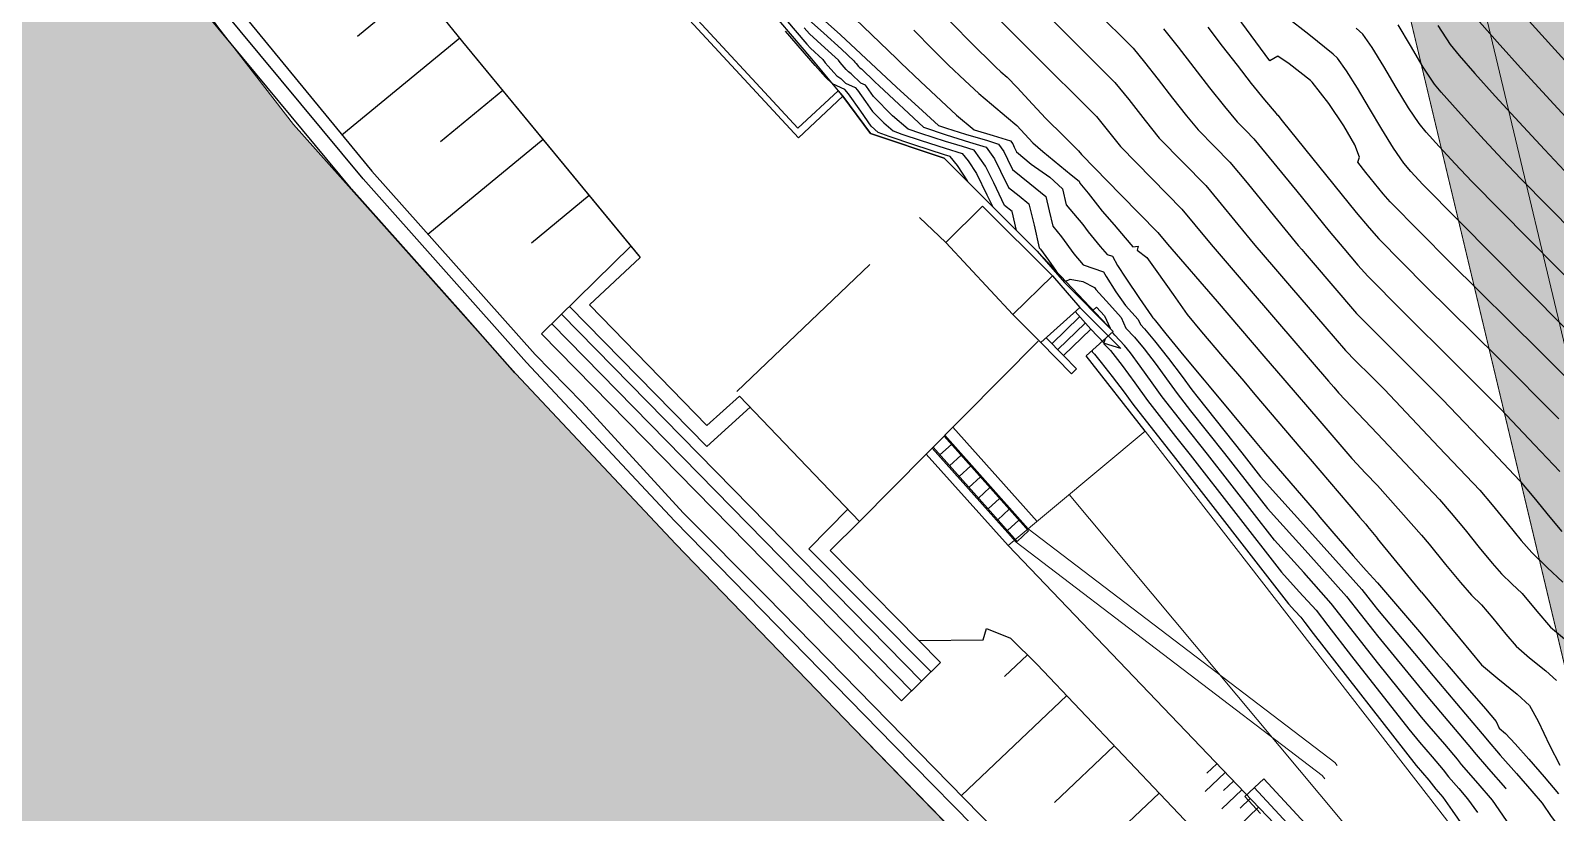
# Model space of a CAD drawing. Extents: x -367 to 63045, y 275 to 109039.
# Drawn here: x 62200.9 to 62264.1, y 108434.1 to 108466.5 of the extents above; entities that cross this region are included whole.
import ezdxf

# ---------------------------------------------------------------- set-up
doc = ezdxf.new("R2010")
doc.units = 0
doc.header["$LTSCALE"] = 25.401856
doc.header["$MEASUREMENT"] = 0
for name, pattern in [('ACAD_ISO04W100', [30, 24, -3, 0, -3]), ('DOT', [0.55, 0.3, -0.25]), ('NASCOSTA', [9.525, 6.35, -3.175]), ('TRATTEGGIATA', [19.05, 12.7, -6.35]), ('TRATTEGGIATA2', [0.375, 0.25, -0.125]), ('TRATTOPUNTO2', [12.7, 6.35, -3.175, 0, -3.175])]:
    doc.linetypes.add(name, pattern=pattern)
for name, color, linetype in [('Bâti', 7, 'Continuous'), ('CANALISATION', 2, 'Continuous'), ('colore lago', 131, 'Continuous'), ('Conduite 1000', 170, 'Continuous'), ('curve livello 5m', 7, 'Continuous'), ('LIN010TR', 2, 'NASCOSTA'), ('LIN018CO', 6, 'Continuous'), ('LIN018TR', 6, 'NASCOSTA'), ('LIN025CO', 7, 'Continuous'), ('pendenze', 2, 'Continuous'), ('Per+Mod Surf', 7, 'Continuous'), ('SCALE', 2, 'Continuous'), ('sezioni', 7, 'Continuous'), ('TalusHautBas', 7, 'Continuous'), ('TRATTCOLO-30', 253, 'Continuous'), ('TRATTCOLO-32', 255, 'Continuous')]:
    doc.layers.add(name, color=color, linetype=linetype)
doc.layers.add('Colori bordi', color=5, linetype='Continuous', plot=False)
doc.layers.add('no_plot', color=5, linetype='Continuous', plot=False)

# ---------------------------------------------------------------- blocks, each defined once
blk = doc.blocks.new('CONTORNO')
at = {"layer": 'Colori bordi', "lineweight": 0, "ltscale": 2, "flags": 128}
blk.add_lwpolyline([(-22.578, 81.44), (16.586, -82.868), (15.866, -82.007), (19.27, -96.287), (18.407, -96.98), (19.153, -100.108)], dxfattribs=at)

msp = doc.modelspace()

# ---------------------------------------------------------------- hatches: boundary and pattern name
at = {"layer": 'colore lago', "linetype": 'Continuous', "lineweight": 0}
msp.add_hatch(color=256, dxfattribs=at).paths.add_polyline_path([(62336.92323, 108293.04813), (62333.90524, 108303.27811), (62333.50124, 108310.92212), (62334.36424, 108318.97013), (62332.61625, 108325.87713), (62326.06826, 108334.70213), (62319.40526, 108340.13313), (62316.61826, 108344.33414), (62312.52126, 108349.63313), (62306.31327, 108355.78014), (62304.17027, 108355.55414), (62302.59827, 108357.25814), (62302.86027, 108361.51714), (62293.86072, 108373.91181), (62285.29071, 108385.71488), (62282.40962, 108385.02816), (62274.51151, 108391.43158), (62273.76615, 108394.55875), (62260.40498, 108410.55144), (62260.52889, 108410.65209), (62260.3153, 108410.90117), (62255.5903, 108416.41117), (62250.33131, 108421.94018), (62241.24231, 108431.17917), (62234.98331, 108437.62619), (62227.60532, 108445.26418), (62220.97633, 108452.32219), (62211.76733, 108462.6542), (62208.62233, 108466.7012), (62197.58734, 108482.1832), (62191.89137, 108491.3199), (62191.43882, 108491.03891), (62186.59769, 108488.03303), (62181.27969, 108484.73108), (62168.59034, 108476.85222), (62174.6282, 108467.19098), (62189.12332, 108443.99721), (62186.69934, 108442.47111), (62188.56332, 108439.28421), (62189.55032, 108437.2682), (62191.19031, 108432.91621), (62192.78731, 108428.64721), (62194.52631, 108424.4992), (62197.2043, 108419.1592), (62200.2003, 108414.07821), (62204.1643, 108407.81121), (62206.6852, 108403.75234), (62207.99329, 108401.6462), (62212.81229, 108394.01118), (62216.40901, 108388.33722), (62217.92529, 108388.60119), (62221.00729, 108386.75419), (62224.21728, 108383.37418), (62224.25628, 108374.64619), (62231.54027, 108364.01618), (62237.33527, 108356.54217), (62246.91026, 108344.37718), (62258.01525, 108328.60216), (62257.89824, 108328.25189), (62266.16024, 108316.11416), (62275.87224, 108302.28214), (62285.89723, 108284.80716), (62293.80836, 108270.24562), (62344.47634, 108270.24559), (62342.63322, 108276.55612), (62338.51123, 108287.84912)])
at = {"layer": 'TRATTCOLO-30', "linetype": 'Continuous', "lineweight": 0}
h = msp.add_hatch(color=256, dxfattribs=at)
h.dxf.hatch_style = 1
h.paths.add_polyline_path([(62258.35528, 108492.25288), (62255.35921, 108491.53876), (62267.86702, 108439.0627), (62270.86309, 108439.77682)])
h.paths.add_polyline_path([(62255.35921, 108491.53876), (62252.36314, 108490.82464), (62264.87095, 108438.34858), (62267.86702, 108439.0627)])
h.paths.add_polyline_path([(62243.4551, 108541.48202), (62240.45903, 108540.7679), (62252.36314, 108490.82464), (62255.35921, 108491.53876)])
h.paths.add_polyline_path([(62246.45117, 108542.19614), (62243.4551, 108541.48202), (62255.35921, 108491.53876), (62258.35528, 108492.25288)])

# ---------------------------------------------------------------- linework, layer by layer
at = {"layer": 'Bâti', "color": 2, "linetype": 'Continuous'}
for p, q in [((62232.68936, 108462.08879), (62216.58988, 108479.49352)), ((62224.91833, 108470.8722), (62232.66514, 108462.49732)), ((62209.09438, 108467.92431), (62215.01226, 108460.71735)), ((62214.15814, 108459.99564), (62208.16627, 108467.20617)), ((62214.64732, 108460.4022), (62208.67333, 108467.59021)), ((62234.32877, 108464.03619), (62232.66514, 108462.49732)), ((62234.52917, 108463.8271), (62232.68936, 108462.08879)), ((62234.32877, 108464.03619), (62234.34229, 108464.04765)), ((62234.52917, 108463.8271), (62234.34229, 108464.04765)), ((62215.01226, 108460.71735), (62221.76958, 108453.11213)), ((62221.41232, 108452.7872), (62214.64732, 108460.4022)), ((62218.78712, 108454.78451), (62214.17179, 108459.97975)), ((62238.78586, 108457.75189), (62240.30858, 108459.2622)), ((62240.30858, 108459.2622), (62243.21387, 108456.37353)), ((62225.74272, 108457.60201), (62226.12232, 108457.14058)), ((62241.56835, 108454.77495), (62238.78586, 108457.75189)), ((62224.02448, 108455.17544), (62226.12232, 108457.14058)), ((62243.21387, 108456.37353), (62241.56835, 108454.77495)), ((62243.21387, 108456.37353), (62244.34072, 108455.06999)), ((62228.88523, 108449.3103), (62223.19915, 108455.10697)), ((62224.02448, 108455.17544), (62228.88749, 108450.17343)), ((62244.34072, 108455.06999), (62246.03943, 108453.36968)), ((62220.93679, 108452.36473), (62218.78713, 108454.78449)), ((62237.37312, 108439.18498), (62222.46313, 108454.38499)), ((62237.78017, 108439.58426), (62222.87017, 108454.78426)), ((62242.72489, 108453.61246), (62241.56835, 108454.77495)), ((62244.80068, 108454.17198), (62244.1477, 108454.89588)), ((62236.9544, 108438.77426), (62222.04441, 108453.97427)), ((62243.67207, 108453.07252), (62242.94907, 108453.81469)), ((62244.80068, 108454.17198), (62245.36297, 108453.57521)), ((62221.76958, 108453.11213), (62223.72932, 108451.1292)), ((62243.99172, 108452.31521), (62242.72489, 108453.61246)), ((62246.03943, 108453.36968), (62245.36297, 108453.57521)), ((62227.55531, 108446.2262), (62221.41232, 108452.7872)), ((62243.67207, 108453.07252), (62244.2057, 108452.52474)), ((62243.99172, 108452.31521), (62244.2057, 108452.52474)), ((62227.60532, 108445.26418), (62220.97633, 108452.32219)), ((62228.88749, 108450.17343), (62230.23649, 108451.39343)), ((62230.23649, 108451.39343), (62235.21649, 108446.19743)), ((62223.72932, 108451.1292), (62227.9061, 108446.55952)), ((62228.88523, 108449.3103), (62230.67858, 108450.93216)), ((62239.07955, 108450.10046), (62242.57024, 108446.20071)), ((62237.98073, 108448.99026), (62241.37309, 108445.20037)), ((62236.63731, 108436.9312), (62227.55531, 108446.2262)), ((62227.9061, 108446.55952), (62231.36631, 108443.0892)), ((62234.73192, 108446.70301), (62233.10749, 108445.06843)), ((62235.21649, 108446.19743), (62233.99549, 108444.99643)), ((62234.98331, 108437.62619), (62227.60532, 108445.26418)), ((62233.10749, 108445.06843), (62238.17794, 108439.97444)), ((62233.99549, 108444.99643), (62238.56334, 108440.35248)), ((62231.36631, 108443.0892), (62248.6373, 108425.44219)), ((62238.56334, 108440.35248), (62236.9544, 108438.77426)), ((62241.24231, 108431.17917), (62234.98331, 108437.62619)), ((62246.4153, 108426.99919), (62236.63731, 108436.9312))]:
    msp.add_line(p, q, dxfattribs=at)
at = {"layer": 'Bâti', "color": 2, "linetype": 'DOT'}
for p, q in [((62230.13026, 108451.58802), (62237.69958, 108458.79852)), ((62237.69958, 108458.79852), (62238.78586, 108457.75189)), ((62242.61076, 108453.66821), (62237.98073, 108448.99026)), ((62237.98073, 108448.99026), (62235.21649, 108446.19743))]:
    msp.add_line(p, q, dxfattribs=at)
at = {"layer": 'CANALISATION', "linetype": 'Continuous', "lineweight": 0}
for p, q in [((62238.54644, 108448.95664), (62239.02188, 108449.39364)), ((62238.22719, 108449.23928), (62241.69931, 108445.34853)), ((62238.94597, 108448.50893), (62239.42141, 108448.94593)), ((62239.34551, 108448.06122), (62239.82095, 108448.49822)), ((62239.74505, 108447.61351), (62240.22049, 108448.05051)), ((62240.14459, 108447.1658), (62240.62003, 108447.6028)), ((62240.54413, 108446.71809), (62241.01957, 108447.15509)), ((62240.94366, 108446.27038), (62241.4191, 108446.70738)), ((62241.3432, 108445.82267), (62241.81864, 108446.25967)), ((62241.74274, 108445.37496), (62242.21818, 108445.81196))]:
    msp.add_line(p, q, dxfattribs=at)
at = {"layer": 'CANALISATION', "linetype": 'Continuous', "lineweight": 0, "flags": 128}
for points in [[(62242.21818, 108445.81196), (62238.71752, 108449.73468)], [(62242.20822, 108445.89822), (62238.75277, 108449.77029)], [(62241.74274, 108445.37496), (62238.26243, 108449.27489)]]:
    msp.add_lwpolyline(points, dxfattribs=at)
at = {"layer": 'Colori bordi', "linetype": 'Continuous', "lineweight": 0, "flags": 128}
msp.add_lwpolyline([(62274.51151, 108391.43158), (62273.76615, 108394.55875), (62260.40498, 108410.55144), (62260.52889, 108410.65209), (62260.3153, 108410.90117), (62255.5903, 108416.41117), (62250.33131, 108421.94018), (62241.24231, 108431.17917), (62234.98331, 108437.62619), (62227.60532, 108445.26418), (62220.97633, 108452.32219), (62211.76733, 108462.6542), (62208.62233, 108466.7012), (62197.58734, 108482.1832)], dxfattribs=at)
at = {"layer": 'Conduite 1000', "linetype": 'TRATTEGGIATA2', "ltscale": 1.5, "elevation": 279.04002, "flags": 128}
msp.add_lwpolyline([(62251.95946, 108435.53684), (62257.4907, 108429.58396), (62263.07437, 108424.05841), (62264.02223, 108422.78383), (62264.81419, 108421.02543), (62266.05072, 108417.42945), (62273.68149, 108396.40989), (62274.80459, 108394.23107), (62275.54754, 108393.3015), (62285.15483, 108381.73258), (62287.02351, 108379.45941), (62288.3225, 108377.94112), (62288.51647, 108377.71842), (62290.86799, 108375.02093), (62291.05237, 108374.80341), (62292.10461, 108373.56749), (62292.17715, 108373.4816), (62295.67762, 108369.23307), (62299.92524, 108364.06733), (62304.18014, 108358.89406), (62309.20658, 108352.82374), (62314.23312, 108346.7533), (62319.36916, 108340.58435), (62324.5069, 108334.41528), (62329.22024, 108328.76836), (62333.93474, 108323.12195), (62354.72119, 108298.35522), (62356.13646, 108296.63077), (62357.41948, 108295.16879), (62358.1715, 108294.23255), (62359.12181, 108293.10567), (62359.46553, 108292.72139), (62364.09006, 108286.93347), (62371.40697, 108278.241), (62371.76234, 108277.14286), (62370.74431, 108276.81342), (62370.45345, 108277.71223), (62363.26266, 108286.25487), (62358.64817, 108292.03023), (62358.31389, 108292.40394), (62357.34529, 108293.55252), (62356.59987, 108294.48054), (62355.32057, 108295.93828), (62353.89782, 108297.67185), (62333.11428, 108322.43512), (62328.39878, 108328.08271), (62323.68507, 108333.73008), (62318.54685, 108339.89972), (62313.40989, 108346.06977), (62308.38244, 108352.14133), (62303.35487, 108358.21301), (62299.09877, 108363.38775), (62294.85182, 108368.55267), (62291.35549, 108372.79617), (62291.28851, 108372.87547), (62290.2369, 108374.11066), (62290.05656, 108374.32342), (62287.70961, 108377.01565), (62287.51254, 108377.24192), (62286.20363, 108378.7718), (62284.32996, 108381.05104), (62274.71796, 108392.62562), (62273.90228, 108393.64619), (62272.69906, 108395.98046), (62265.04183, 108417.07289), (62263.81836, 108420.63092), (62263.09432, 108422.23852), (62262.26413, 108423.35486), (62256.72212, 108428.83919), (62251.1756, 108434.80851)], close=True, dxfattribs=at)
at = {"layer": 'Conduite 1000', "linetype": 'TRATTOPUNTO2', "ltscale": 0.1, "elevation": 279.04002, "flags": 128}
msp.add_lwpolyline([(62251.56753, 108435.17267), (62257.10641, 108429.21158), (62262.66925, 108423.70664), (62263.55828, 108422.51117), (62264.31628, 108420.82817), (62265.54628, 108417.25117), (62273.19028, 108396.19517), (62274.35343, 108393.93863), (62275.13275, 108392.96356), (62284.7424, 108381.39181), (62286.61357, 108379.1156), (62287.91752, 108377.59152), (62288.11304, 108377.36704), (62290.46228, 108374.67217), (62290.64464, 108374.45703), (62291.69656, 108373.22148), (62291.76632, 108373.13888), (62295.26472, 108368.89287), (62299.512, 108363.72754), (62303.7675, 108358.55354), (62308.79451, 108352.48254), (62313.82151, 108346.41154), (62318.95801, 108340.24203), (62324.09598, 108334.07268), (62328.80951, 108328.42553), (62333.52451, 108322.77853), (62354.30951, 108298.01353), (62355.72851, 108296.28453), (62357.00968, 108294.82467), (62357.7584, 108293.89253), (62358.71785, 108292.7548), (62359.05685, 108292.37581), (62363.67636, 108286.59417), (62370.93021, 108277.97661), (62371.25333, 108276.97814)], dxfattribs=at)
at = {"layer": 'curve livello 5m', "color": 2}
for p, q in [((62256.67143, 108449.8316), (62258.50021, 108447.90005)), ((62256.67143, 108441.45696), (62258.50021, 108439.23158))]:
    msp.add_line(p, q, dxfattribs=at)
at = {"layer": 'curve livello 5m', "color": 2, "flags": 128}
for points in [[(62236.75243, 108471.06151), (62237.233, 108470.67123), (62237.81687, 108470.19621), (62237.81687, 108470.19621), (62242.3139, 108465.68383), (62245.03733, 108462.97299), (62245.5248, 108462.36224), (62246.02098, 108461.73936), (62246.02098, 108461.73936), (62247.33597, 108460.40138), (62248.56985, 108459.14594), (62249.11046, 108458.48906), (62249.78183, 108457.66893), (62249.78183, 108457.66893), (62251.19566, 108456.02639), (62252.53863, 108454.46618), (62254.65115, 108452.00891), (62254.86258, 108451.76326), (62255.05773, 108451.53598), (62256.67143, 108449.8316)], [(62266.60345, 108450.04056), (62263.40188, 108453.24963), (62259.65626, 108456.95989), (62257.19611, 108459.44757), (62256.91607, 108459.77318), (62256.1931, 108460.65479), (62255.85955, 108461.08447), (62255.93323, 108461.29229), (62255.73696, 108461.81006), (62255.28363, 108462.59847), (62254.66511, 108463.51167), (62253.97328, 108464.4038), (62253.97328, 108464.4038), (62253.89393, 108464.47599), (62253.02136, 108465.16412), (62252.55066, 108465.48131), (62252.21163, 108465.28552), (62248.9279, 108469.76166)], [(62233.10392, 108467.00298), (62233.72906, 108466.42685), (62234.47132, 108465.76981), (62234.97901, 108465.29149), (62235.02265, 108465.23267), (62235.07272, 108465.17367), (62235.1726, 108465.05601), (62235.22766, 108464.9992), (62235.29803, 108464.95089), (62235.84863, 108464.40874), (62236.02911, 108464.24376), (62237.85954, 108462.53102), (62238.80084, 108462.21547), (62239.7778, 108461.92096), (62240.46656, 108461.70952), (62240.81324, 108461.22905), (62241.05925, 108460.71827), (62241.38742, 108460.03692), (62241.83061, 108459.68579), (62242.23484, 108459.3538), (62242.44788, 108458.47948), (62242.66075, 108457.53967), (62242.70907, 108457.48196), (62243.04298, 108457.03011), (62243.36411, 108456.56908)], [(62260.80389, 108467.01421), (62261.63339, 108466.07086), (62262.72158, 108464.86282), (62263.98043, 108463.48698), (62265.32194, 108462.04024)], [(62243.75578, 108456.15338), (62243.94518, 108456.24148), (62244.47272, 108456.14631), (62244.94881, 108455.90009), (62244.94881, 108455.90009), (62244.9552, 108455.88781), (62245.00438, 108455.81486), (62245.57331, 108455.18971), (62246.05983, 108454.64398), (62246.05983, 108454.64398), (62246.25406, 108454.20721), (62246.60833, 108453.83614), (62247.00647, 108453.34702), (62247.50899, 108452.69991), (62247.50899, 108452.69991), (62247.93289, 108452.11351), (62248.36971, 108451.50851), (62248.36971, 108451.50851), (62248.93175, 108450.7895), (62250.34, 108449.01685), (62252.11966, 108446.73385), (62253.79903, 108444.86734), (62255.39313, 108443.0956), (62256.51981, 108441.65132), (62256.67143, 108441.45696)], [(62258.50021, 108447.90005), (62259.24971, 108447.10844), (62259.72562, 108446.55), (62260.30063, 108445.84965), (62260.89423, 108445.1205), (62261.42591, 108444.47567), (62261.81516, 108444.02826), (62261.81516, 108444.02826), (62262.24436, 108443.62013), (62262.67448, 108443.21123), (62262.67448, 108443.21123), (62263.27718, 108442.48639), (62263.83947, 108441.81603), (62263.83947, 108441.81603), (62264.58362, 108441.19256), (62265.21627, 108440.64828), (62265.21627, 108440.64828), (62265.62099, 108439.86293), (62266.08474, 108438.93337), (62266.08474, 108438.93337), (62267.2036, 108437.39585), (62268.77973, 108435.25799), (62269.25362, 108434.67506), (62269.47145, 108434.41625)], [(62258.50021, 108439.23158), (62258.76256, 108438.91922), (62260.57281, 108436.78068), (62260.68397, 108436.63825), (62261.27978, 108435.94953), (62261.98397, 108435.1547), (62262.00862, 108435.12583)]]:
    msp.add_lwpolyline(points, dxfattribs=at)
at = {"layer": 'LIN010TR', "linetype": 'TRATTOPUNTO2', "lineweight": 0, "ltscale": 5, "flags": 128}
msp.add_lwpolyline([(62244.1533, 108538.5519), (62273.94391, 108413.56645)], dxfattribs=at)
at = {"layer": 'LIN010TR', "lineweight": 0, "ltscale": 0.1, "flags": 128}
for points in [[(62242.2082, 108445.89824), (62254.90327, 108436.21564), (62271.9541, 108415.80658), (62273.87714, 108413.5048)], [(62241.69929, 108445.34855), (62254.38459, 108435.6734), (62271.9541, 108414.64351), (62273.87714, 108412.34173)]]:
    msp.add_lwpolyline(points, dxfattribs=at)
at = {"layer": 'LIN018CO', "color": 2}
for p, q in [((62250.0184, 108436.16314), (62249.60544, 108435.76809)), ((62250.36403, 108435.80184), (62249.53483, 108435.00859)), ((62250.70967, 108435.44054), (62250.2967, 108435.04548)), ((62251.0553, 108435.07924), (62250.22609, 108434.28599)), ((62251.74656, 108434.35664), (62250.91735, 108433.56339)), ((62251.40093, 108434.71794), (62250.98797, 108434.32288))]:
    msp.add_line(p, q, dxfattribs=at)
at = {"layer": 'LIN018TR', "linetype": 'ACAD_ISO04W100', "lineweight": 0, "ltscale": 0.1, "flags": 128}
msp.add_lwpolyline([(62243.90476, 108447.31564), (62270.94672, 108414.94768), (62273.87714, 108411.44011)], dxfattribs=at)
at = {"layer": 'LIN025CO', "linetype": 'TRATTEGGIATA', "lineweight": 0, "ltscale": 2}
msp.add_line((62228.65862, 108590.27523), (62272.10052, 108408.0163), dxfattribs=at)
at = {"layer": 'LIN025CO', "color": 2, "linetype": 'Continuous'}
for p, q in [((62234.50332, 108463.83019), (62234.52917, 108463.8271)), ((62234.52917, 108463.8271), (62235.67532, 108462.27519)), ((62235.67532, 108462.27519), (62238.72632, 108461.25919)), ((62238.72632, 108461.25919), (62239.67732, 108460.30019)), ((62239.67732, 108460.30019), (62242.57632, 108457.40519)), ((62242.57632, 108457.40519), (62243.70032, 108456.09919)), ((62243.70032, 108456.09919), (62245.71806, 108454.07073)), ((62245.71806, 108454.07073), (62244.60932, 108453.05819))]:
    msp.add_line(p, q, dxfattribs=at)
at = {"layer": 'no_plot'}
for p, q in [((62258.50021, 108445.63761), (62256.67143, 108447.69142)), ((62258.50021, 108443.26975), (62256.67143, 108445.50011)), ((62256.67143, 108443.65742), (62258.50021, 108441.52411)), ((62256.67143, 108442.55736), (62258.50021, 108440.37784)), ((62258.50021, 108438.09342), (62256.67142, 108440.35672))]:
    msp.add_line(p, q, dxfattribs=at)
at = {"layer": 'no_plot', "flags": 128}
for points in [[(62240.07357, 108470.11012), (62243.63547, 108466.53606), (62245.79258, 108464.38892), (62246.36927, 108463.68069), (62247.04278, 108462.80804), (62247.63394, 108462.0796), (62248.62929, 108461.06685), (62249.56325, 108460.11658), (62250.07262, 108459.50295), (62250.8837, 108458.506), (62251.58719, 108457.65005), (62252.36573, 108456.74556), (62253.10526, 108455.8864), (62254.49245, 108454.27284), (62255.34507, 108453.28147), (62255.76756, 108452.85425), (62256.41081, 108452.21707), (62256.96063, 108451.66597), (62259.22008, 108449.27955), (62260.90917, 108447.49555), (62261.42462, 108446.88673), (62262.04374, 108446.12875), (62262.63442, 108445.40721), (62263.06455, 108444.90772), (62263.71066, 108444.29333), (62264.35815, 108443.67777)], [(62233.66553, 108468.34528), (62236.75243, 108465.38437)], [(62231.91697, 108467.28955), (62232.55246, 108466.54058), (62232.71145, 108466.3532), (62232.87049, 108466.16576), (62233.0296, 108465.98213), (62233.1874, 108465.80942), (62233.69431, 108465.34673), (62233.79633, 108465.20922), (62233.9134, 108465.07131), (62234.14689, 108464.79624), (62234.27562, 108464.66343), (62234.44011, 108464.55047), (62234.63064, 108464.36288), (62235.03343, 108464.18705), (62235.13421, 108464.06812), (62235.46263, 108463.5969), (62235.74909, 108463.19172), (62236.21629, 108462.71193), (62236.61142, 108462.38483), (62236.97026, 108462.25387), (62237.76527, 108461.98736), (62238.75796, 108461.66526), (62239.46528, 108461.45041), (62239.72156, 108461.14128), (62240.06593, 108460.61796), (62240.49217, 108459.73299), (62240.72093, 108459.25802)], [(62233.66836, 108467.03421), (62234.43194, 108466.35672), (62236.75243, 108464.20084)], [(62238.48311, 108467.41344), (62239.78674, 108466.09171), (62240.86409, 108465.01952), (62241.07262, 108464.8234), (62241.33363, 108464.60319), (62241.74288, 108464.17407), (62242.38005, 108463.48734), (62242.93316, 108462.89974), (62243.67771, 108462.16094), (62244.28207, 108461.55706), (62244.40802, 108461.39911), (62246.04265, 108459.73591), (62247.57645, 108458.17531), (62247.97648, 108457.6878), (62250.02558, 108455.30723), (62251.97199, 108453.04595), (62252.83365, 108452.04369), (62254.28416, 108450.35842), (62255.27834, 108449.20054), (62255.61647, 108448.80764), (62255.62302, 108448.79911), (62256.18459, 108448.19511), (62256.67143, 108447.69142)], [(62244.95705, 108467.38829), (62246.54783, 108465.80485), (62247.02329, 108465.23623), (62247.58765, 108464.5157), (62248.18418, 108463.74099), (62248.75617, 108463.0098), (62249.2469, 108462.41985), (62249.92261, 108461.73233), (62250.55665, 108461.08721), (62251.27037, 108460.22741), (62252.40684, 108458.83051), (62253.39254, 108457.63118), (62253.53581, 108457.46473), (62253.6719, 108457.30663), (62253.92717, 108457.0097), (62255.80783, 108454.82299), (62256.73974, 108453.88066), (62258.15858, 108452.47521), (62259.37134, 108451.25961), (62261.20091, 108449.32723), (62262.56863, 108447.88265), (62263.14908, 108447.19108), (62263.81537, 108446.37384), (62264.31393, 108445.78719)], [(62265.86536, 108452.78289), (62258.55863, 108460.16642), (62258.06313, 108460.70054), (62257.76097, 108461.04457), (62257.76097, 108461.04457), (62257.33199, 108461.66987), (62256.84811, 108462.4568), (62256.34209, 108463.31424), (62255.84665, 108464.15107), (62255.39453, 108464.87618), (62255.01847, 108465.39844), (62255.01847, 108465.39844), (62254.84212, 108465.55888), (62253.8308, 108466.37425), (62252.90282, 108467.08825)], [(62262.5602, 108467.37543), (62263.88619, 108465.90339), (62265.42014, 108464.22689)], [(62239.71747, 108460.2601), (62239.69227, 108460.31242), (62239.2751, 108460.94637), (62238.96463, 108461.32086), (62238.96463, 108461.32086), (62238.73652, 108461.39015), (62237.46515, 108461.80268), (62236.44694, 108462.14401), (62235.98735, 108462.31174), (62235.98735, 108462.31174), (62235.69991, 108462.5807), (62235.26237, 108463.19959), (62234.76072, 108463.91934), (62234.76072, 108463.91934), (62234.6068, 108464.101), (62234.08923, 108464.32693), (62233.80915, 108464.60524), (62233.38176, 108465.09357), (62232.14844, 108466.50972)], [(62241.72439, 108458.25595), (62241.54038, 108459.03973), (62241.22409, 108459.29469), (62240.77571, 108460.22563), (62240.43958, 108460.92351), (62239.96592, 108461.57996), (62239.47531, 108461.73058), (62238.7794, 108461.94036), (62238.7794, 108461.94036), (62237.75099, 108462.27648), (62237.23548, 108462.45793), (62237.23548, 108462.45793), (62236.57694, 108463.00309), (62235.79826, 108463.80273), (62235.79826, 108463.80273), (62235.50769, 108464.2169), (62235.46007, 108464.2731), (62235.26971, 108464.35619), (62234.86907, 108464.75068), (62234.75164, 108464.83132), (62234.65974, 108464.92613), (62234.49306, 108465.12249), (62234.40949, 108465.22094), (62234.33666, 108465.31911), (62233.78312, 108465.82771), (62233.14566, 108466.4062), (62233.14566, 108466.4062), (62233.0339, 108466.52853), (62232.9212, 108466.65859)], [(62237.46762, 108466.54987), (62238.25084, 108465.75578), (62238.89811, 108465.11161), (62239.57698, 108464.46397), (62240.15453, 108463.92996), (62240.6803, 108463.48381), (62241.2994, 108462.97101), (62241.72709, 108462.60318), (62242.39531, 108461.89154), (62242.81269, 108461.53089), (62243.50834, 108460.94888), (62243.98473, 108460.56628), (62244.31823, 108460.29602), (62244.33813, 108460.21128), (62244.68432, 108459.79779), (62245.26228, 108459.05244), (62245.7709, 108458.49294), (62246.21765, 108457.95292), (62246.53539, 108457.57487), (62246.755, 108457.60372), (62246.72401, 108457.43682), (62247.11457, 108457.13473), (62247.53815, 108456.56111), (62248.20537, 108455.59787), (62248.79312, 108454.77549), (62249.38203, 108454.05972), (62250.25315, 108453.03978), (62251.13551, 108452.00691), (62251.58605, 108451.46067), (62253.49968, 108449.22543), (62253.88156, 108448.78106), (62255.89162, 108446.43248), (62255.93258, 108446.37901), (62256.18544, 108446.08499), (62256.26639, 108445.99086), (62256.67143, 108445.50011)], [(62247.81505, 108466.61373), (62248.41703, 108465.85276), (62249.06575, 108465.0124), (62249.71797, 108464.16715), (62250.33042, 108463.39155), (62250.85986, 108462.7601), (62251.21593, 108462.3978), (62251.55005, 108462.05785), (62253.33094, 108459.88752), (62254.6696, 108458.22604), (62255.2738, 108457.50941), (62255.86676, 108456.81995), (62256.27059, 108456.36452), (62257.71191, 108454.90707), (62259.90635, 108452.73335), (62261.78204, 108450.85326), (62263.18173, 108449.37492), (62264.2281, 108448.26976)], [(62249.63886, 108466.68367), (62250.24607, 108465.89578), (62250.85572, 108465.10449), (62251.44516, 108464.3488), (62251.99174, 108463.66775), (62252.47282, 108463.10035), (62252.50926, 108463.06327), (62252.54345, 108463.02848), (62252.72569, 108462.80638), (62255.79284, 108458.99961), (62256.3293, 108458.36652), (62256.73335, 108457.90604), (62258.68408, 108455.93348), (62261.65412, 108452.99149), (62264.19275, 108450.44691)], [(62269.99131, 108450.77299), (62260.5835, 108460.27969), (62259.89065, 108461.0191), (62259.22774, 108461.74111), (62258.69709, 108462.3331), (62258.401, 108462.68242), (62258.401, 108462.68242), (62257.95576, 108463.34094), (62257.4512, 108464.17546), (62256.93552, 108465.05179), (62256.45693, 108465.83572), (62256.06365, 108466.39308), (62256.06365, 108466.39308), (62255.7903, 108466.64177)], [(62270.47518, 108452.44345), (62262.60836, 108460.39295), (62261.8562, 108461.19275), (62261.10101, 108462.00717), (62260.39235, 108462.78168), (62259.77978, 108463.46173), (62259.31282, 108463.99278), (62259.04103, 108464.32027), (62259.04103, 108464.32027), (62258.57173, 108465.0278), (62258.04138, 108465.91933), (62257.5278, 108466.77819)], [(62259.17277, 108466.74445), (62259.68106, 108465.95812), (62260.05835, 108465.50349), (62260.70658, 108464.7663), (62261.55697, 108463.82225), (62262.54072, 108462.74708), (62263.58907, 108461.61649), (62264.63323, 108460.50622)], [(62236.75243, 108465.38437), (62236.93213, 108465.20369), (62237.74015, 108464.42882), (62238.5936, 108463.62616), (62239.23644, 108463.03651), (62239.95893, 108462.42695), (62240.74981, 108462.19443), (62241.46785, 108461.96862), (62241.56055, 108461.84014), (62241.62634, 108461.70356), (62241.71409, 108461.52136), (62242.32202, 108461.00003), (62243.09388, 108460.46493), (62243.62377, 108459.98195), (62243.779, 108459.32074), (62244.07405, 108458.96408), (62244.46729, 108458.49866), (62244.68259, 108458.19861), (62245.17816, 108457.59254), (62245.48018, 108457.265), (62245.70242, 108457.18941), (62245.90529, 108456.7992), (62246.24985, 108456.28027), (62246.82106, 108455.44211), (62247.30936, 108454.71635), (62247.36082, 108454.63514), (62247.41384, 108454.59413), (62247.47062, 108454.51433), (62247.90594, 108453.97299), (62248.65703, 108453.0601), (62249.49855, 108452.04952), (62249.70165, 108451.81175), (62250.6564, 108450.65406), (62251.60012, 108449.50998), (62251.95414, 108449.09646), (62254.12826, 108446.56655), (62254.28544, 108446.3829), (62254.28864, 108446.37872), (62254.8615, 108445.70285), (62255.66826, 108444.77453), (62256.21207, 108444.17132), (62256.65878, 108443.67363), (62256.67143, 108443.65742)], [(62236.75243, 108464.20084), (62237.82501, 108463.22035), (62238.4836, 108462.60411), (62238.82227, 108462.49058), (62239.60697, 108462.25208), (62240.51239, 108461.98249), (62240.96721, 108461.83907), (62241.1869, 108461.5346), (62241.34279, 108461.21091), (62241.55075, 108460.77914), (62242.27172, 108460.20794), (62242.92931, 108459.66787), (62243.07465, 108459.07138), (62243.21988, 108458.43021), (62243.58818, 108457.99031), (62244.0896, 108457.29152), (62244.4826, 108456.8315), (62245.32562, 108456.54475), (62245.43024, 108456.34351), (62245.83492, 108455.71277), (62246.2359, 108455.14836), (62246.75423, 108454.57335), (62246.84961, 108454.35885), (62247.02359, 108454.17663), (62247.43385, 108453.67929), (62248.01091, 108452.95129), (62248.58166, 108452.21102), (62248.98186, 108451.65708), (62249.24318, 108451.32277), (62251.05253, 108449.04524), (62251.82843, 108448.04988), (62253.98186, 108445.65649), (62256.02596, 108443.38462), (62256.524, 108442.74641), (62256.67143, 108442.55736)], [(62244.8906, 108454.94895), (62245.03609, 108455.07996), (62245.36543, 108454.71462), (62245.5925, 108454.20399)], [(62245.38995, 108453.77109), (62245.33938, 108453.60024), (62245.33399, 108453.55532), (62245.61644, 108453.27755), (62246.09382, 108452.66696), (62246.6195, 108451.93933), (62247.14541, 108451.21136), (62248.30889, 108449.72295), (62248.91494, 108448.96008), (62252.7021, 108444.10178), (62253.43335, 108443.28904), (62254.12748, 108442.51757), (62254.61807, 108441.88868), (62255.60481, 108440.62378), (62257.96979, 108437.59211), (62258.41554, 108437.06174), (62258.94655, 108436.44197), (62259.39293, 108435.91088), (62259.62319, 108435.61584), (62260.04397, 108435.13388), (62260.41044, 108434.71106), (62260.8208, 108434.1347)], [(62256.67142, 108440.35672), (62255.56894, 108441.77), (62254.7603, 108442.80658), (62253.61619, 108444.07819), (62252.41088, 108445.41781), (62249.62747, 108448.98846), (62248.62032, 108450.25623), (62247.75756, 108451.35993), (62247.33382, 108451.94276), (62246.84244, 108452.63136), (62246.43632, 108453.18879), (62246.43632, 108453.18879), (62246.19307, 108453.49566), (62245.78644, 108453.92157), (62245.72695, 108454.00711), (62245.69644, 108454.05098)], [(62244.85828, 108453.28555), (62244.85088, 108453.2239), (62244.94503, 108453.13131), (62245.22858, 108452.78459), (62245.68604, 108452.19949), (62246.18017, 108451.55153), (62246.53326, 108451.06279), (62247.99745, 108449.18968), (62248.20241, 108448.93169), (62252.99332, 108442.78574), (62253.25052, 108442.49989), (62253.49465, 108442.22855), (62253.6672, 108442.00736), (62254.01425, 108441.56248), (62258.28397, 108436.08914), (62258.80299, 108435.47598), (62259.0928, 108435.10463), (62259.38053, 108434.77395), (62259.77529, 108434.22503), (62260.3369, 108433.40334)], [(62258.50021, 108445.63761), (62258.80915, 108445.26133), (62259.49764, 108444.41563), (62260.11431, 108443.66772), (62260.56578, 108443.1488), (62260.9908, 108442.74469), (62261.45917, 108442.19265), (62261.99029, 108441.53223), (62262.41474, 108441.03938), (62262.97808, 108440.55332), (62263.65538, 108440.01209), (62264.09757, 108439.61207)], [(62258.50021, 108443.26975), (62259.29796, 108442.30359), (62259.32386, 108442.27355), (62259.34691, 108442.24682), (62260.07099, 108441.36335), (62260.99, 108440.26273), (62261.65579, 108439.68828), (62262.45626, 108439.04862), (62262.97887, 108438.57586), (62263.33433, 108437.92502), (62263.80213, 108436.9346), (62264.2334, 108436.09859)], [(62258.50021, 108441.52411), (62259.18112, 108440.71341), (62259.52727, 108440.31201), (62259.55745, 108440.27519), (62260.29201, 108439.41937), (62261.14387, 108438.43612), (62261.58715, 108437.9117), (62261.71494, 108437.63193), (62261.97667, 108437.41371), (62262.3792, 108436.99052), (62262.94869, 108436.354), (62263.58204, 108435.62151), (62264.17615, 108434.91037)], [(62258.50021, 108440.37784), (62258.83185, 108439.98299), (62260.32232, 108438.20842), (62261.16275, 108437.21558), (62261.21435, 108437.14945), (62261.75687, 108436.51777), (62262.4361, 108435.75005), (62263.07592, 108435.02526), (62263.50019, 108434.52237), (62263.87495, 108433.97874), (62264.34321, 108433.36024)], [(62264.08135, 108430.98274), (62263.53765, 108431.68928), (62262.98809, 108432.40304), (62262.98809, 108432.40304), (62262.46743, 108433.15385), (62261.87061, 108434.03615), (62261.44036, 108434.64816), (62261.44036, 108434.64816), (62260.84134, 108435.33927), (62260.15358, 108436.12704), (62260.15358, 108436.12704), (62259.98287, 108436.34578), (62259.45923, 108436.97217), (62258.81866, 108437.7211), (62258.50021, 108438.09342)]]:
    msp.add_lwpolyline(points, dxfattribs=at)
at = {"layer": 'pendenze', "linetype": 'Continuous'}
for p, q in [((62216.91083, 108468.35537), (62214.41163, 108466.29938)), ((62218.64799, 108466.2273), (62213.75952, 108462.20575)), ((62220.43857, 108464.04955), (62217.85753, 108461.92623)), ((62222.1069, 108462.02158), (62217.32914, 108458.0911)), ((62224.01404, 108459.70332), (62221.61739, 108457.73169)), ((62222.04441, 108453.97427), (62225.74272, 108457.60201)), ((62242.16835, 108440.67473), (62241.22318, 108439.77794)), ((62243.79711, 108438.9868), (62239.43342, 108434.84645)), ((62245.76884, 108436.90872), (62243.29258, 108434.5592)), ((62247.62898, 108434.94824), (62243.32785, 108430.86724))]:
    msp.add_line(p, q, dxfattribs=at)
at = {"layer": 'Per+Mod Surf', "color": 2, "linetype": 'Continuous'}
for p, q in [((62227.08133, 108472.5892), (62233.21832, 108465.3672)), ((62233.21832, 108465.3672), (62234.32877, 108464.03619)), ((62234.32877, 108464.03619), (62234.50332, 108463.83019)), ((62234.50332, 108463.83019), (62234.52917, 108463.8271)), ((62234.52917, 108463.8271), (62235.67532, 108462.27519)), ((62235.67532, 108462.27519), (62238.72632, 108461.25919)), ((62238.72632, 108461.25919), (62239.67732, 108460.30019)), ((62239.67732, 108460.30019), (62242.57632, 108457.40519)), ((62242.57632, 108457.40519), (62245.71806, 108454.07073)), ((62245.71806, 108454.07073), (62244.60932, 108453.05819))]:
    msp.add_line(p, q, dxfattribs=at)
at = {"layer": 'SCALE', "linetype": 'Continuous'}
for p, q in [((62244.34072, 108455.06999), (62242.72489, 108453.61246)), ((62244.31867, 108454.66677), (62243.19006, 108453.5673)), ((62244.55967, 108454.41938), (62243.43107, 108453.31991)), ((62244.80068, 108454.17198), (62243.67207, 108453.07252))]:
    msp.add_line(p, q, dxfattribs=at)
at = {"layer": 'sezioni', "linetype": 'Continuous', "lineweight": 0, "flags": 128}
msp.add_lwpolyline([(62257.3081, 108428.54298), (62241.373, 108445.20047), (62247.04283, 108449.93735), (62258.78731, 108434.81017), (62260.01845, 108433.22089)], dxfattribs=at)
at = {"layer": 'TalusHautBas', "color": 2, "linetype": 'Continuous'}
for p, q in [((62202.95134, 108485.45621), (62218.77133, 108466.07621)), ((62218.77133, 108466.07621), (62226.08232, 108457.1892)), ((62218.77133, 108466.07621), (62226.12232, 108457.14058)), ((62240.33463, 108441.29793), (62240.47753, 108441.76018)), ((62240.47753, 108441.76018), (62241.46553, 108441.36618)), ((62237.66754, 108441.26321), (62240.33463, 108441.29793)), ((62241.46553, 108441.36618), (62242.57753, 108440.27218)), ((62242.57753, 108440.27218), (62252.9443, 108429.34618))]:
    msp.add_line(p, q, dxfattribs=at)
at = {"layer": 'TalusHautBas', "color": 2, "linetype": 'DOT'}
for p, q in [((62235.67532, 108462.27519), (62234.52917, 108463.8271)), ((62238.72632, 108461.25919), (62235.67532, 108462.27519)), ((62238.72632, 108461.25919), (62239.67732, 108460.30019)), ((62239.67732, 108460.30019), (62242.57632, 108457.40519)), ((62242.57632, 108457.40519), (62243.70032, 108456.09919)), ((62243.70032, 108456.09919), (62245.71806, 108454.07073)), ((62244.60932, 108453.05819), (62245.71806, 108454.07073)), ((62247.04283, 108449.93735), (62244.60932, 108453.05819))]:
    msp.add_line(p, q, dxfattribs=at)

# ---------------------------------------------------------------- block references
at = {"layer": 'TRATTCOLO-32', "linetype": 'Continuous', "lineweight": 0, "rotation": 359.9999663132272}
msp.add_blockref('CONTORNO', (62255.35888, 108491.53914), dxfattribs=at)

doc.saveas('drawing.dxf')
